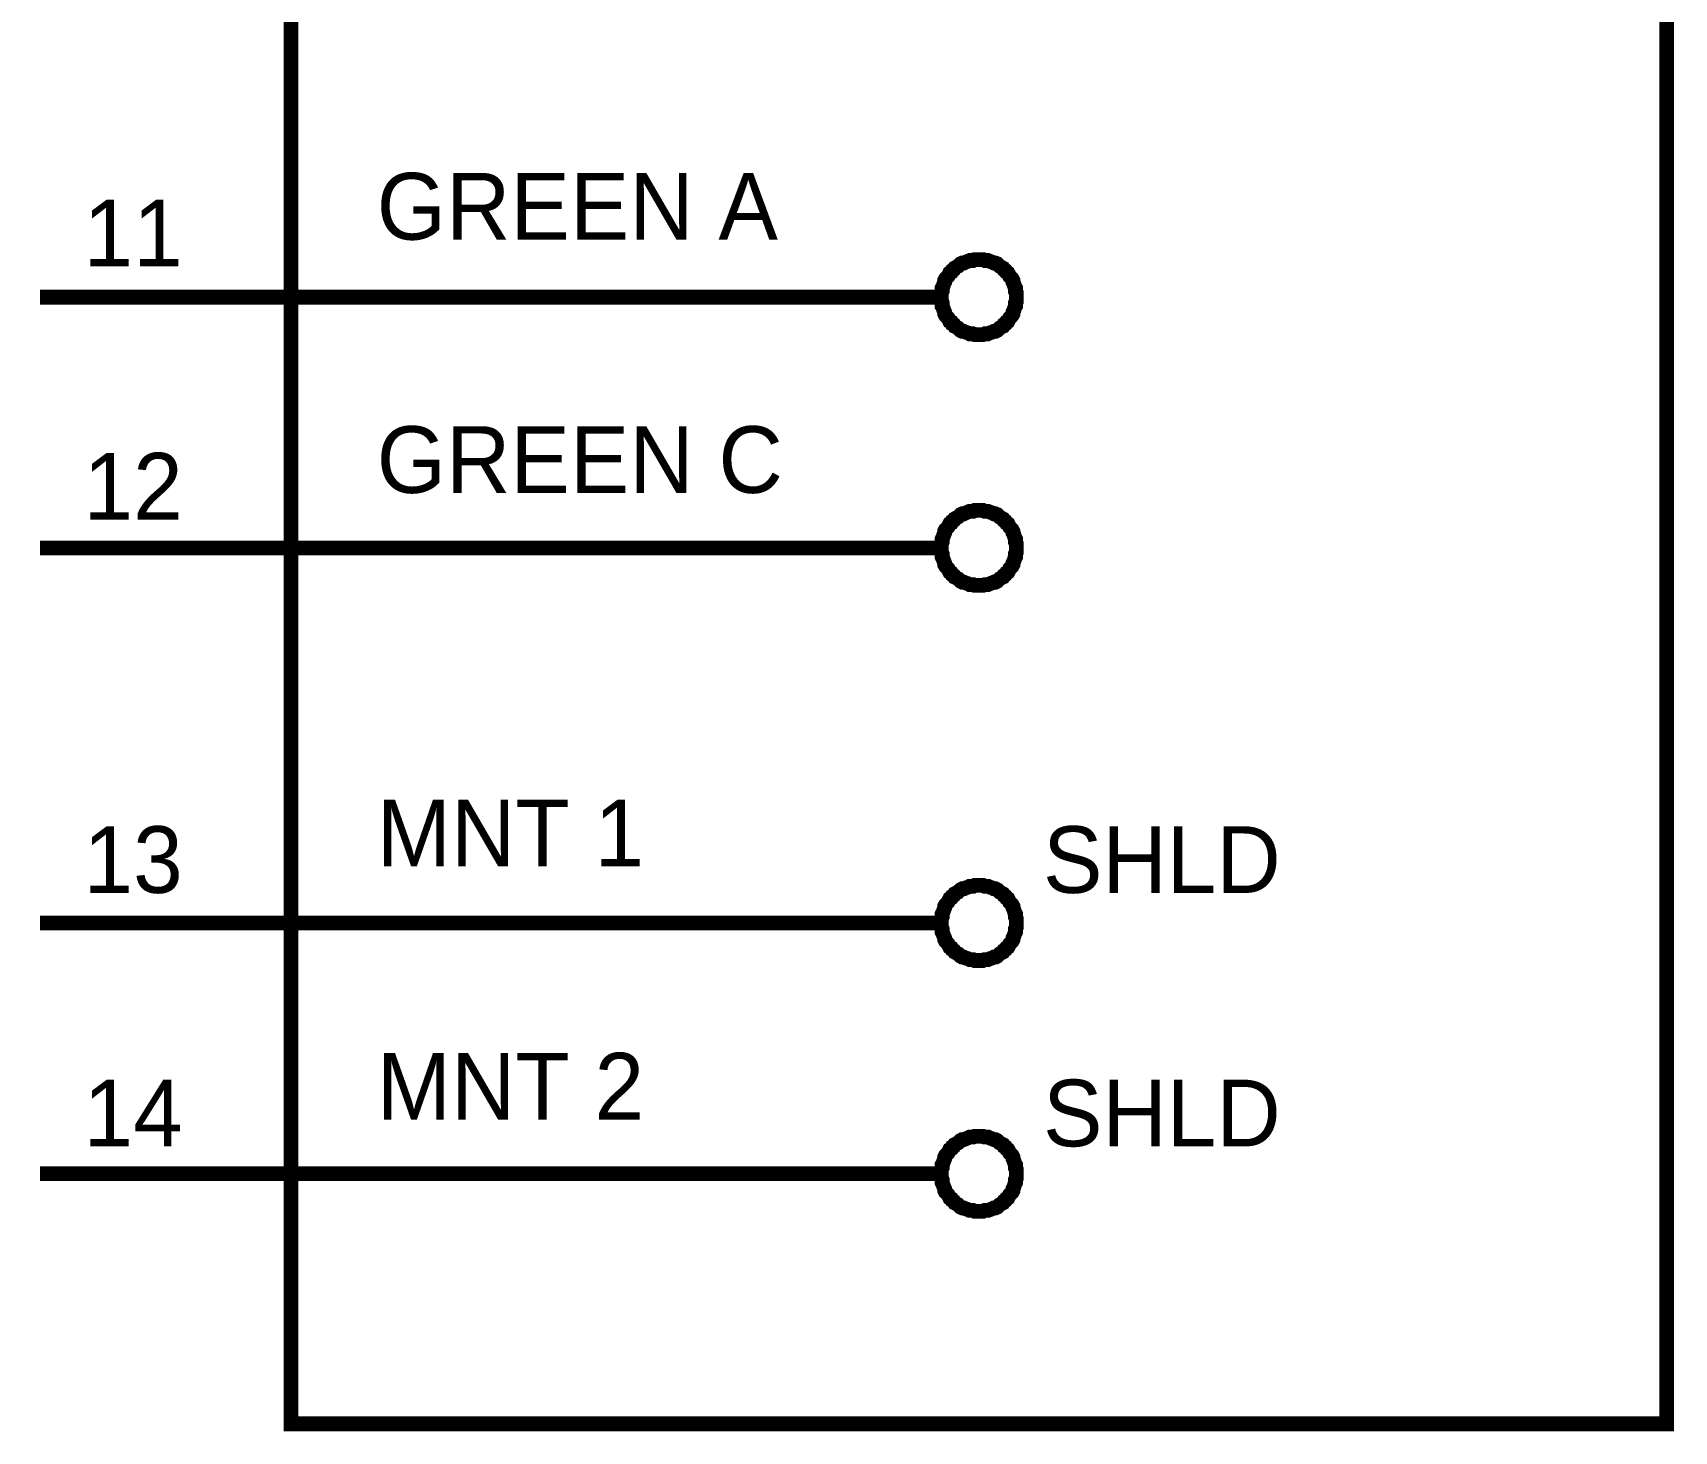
# Model space of a CAD drawing. Header units: inches. Extents: x 0 to 9.5, y -0.01 to 7.51.
# Drawn here: x 7.393 to 8.705, y 2.894 to 4.011 of the extents above; entities that cross this region are included whole.
import ezdxf

# ---------------------------------------------------------------- set-up
doc = ezdxf.new("R2010")
doc.units = ezdxf.units.IN
doc.header["$MEASUREMENT"] = 0
doc.layers.add('Sheet', color=255, linetype='Continuous')

msp = doc.modelspace()

# ---------------------------------------------------------------- linework, layer by layer
at = {"layer": 'Sheet'}
for points in [[(7.5996, 6.1996, 0.0118, 0.0118, 0), (8.6992, 6.1996, 0.0118, 0.0118, 0), (8.6992, 2.8997, 0.0118, 0.0118, 0), (7.5996, 2.8997, 0.0118, 0.0118, 0), (7.5996, 6.1996, 0.0118, 0.0118, 0)], [(7.5996, 6.1996, 0.0039, 0.0039, 0), (7.5996, 2.8997, 0.0039, 0.0039, 0), (8.6992, 2.8997, 0.0039, 0.0039, 0), (8.6992, 6.1996, 0.0039, 0.0039, 0), (7.5996, 6.1996, 0.0039, 0.0039, 0), (7.5996, 6.1996, 0.0039, 0.0039, 0)]]:
    msp.add_lwpolyline(points, format="xyseb", close=True, dxfattribs=at)
for points in [[(8.1195, 3.7999, 0.0118, 0.0118, 0), (8.1195, 3.8013, 0.0118, 0.0118, 0), (8.1195, 3.8033, 0.0118, 0.0118, 0), (8.1201, 3.8046, 0.0118, 0.0118, 0), (8.1201, 3.8059, 0.0118, 0.0118, 0), (8.1201, 3.8073, 0.0118, 0.0118, 0), (8.1208, 3.8086, 0.0118, 0.0118, 0), (8.1215, 3.8106, 0.0118, 0.0118, 0), (8.1221, 3.8119, 0.0118, 0.0118, 0), (8.1221, 3.8133, 0.0118, 0.0118, 0), (8.1228, 3.8146, 0.0118, 0.0118, 0), (8.1235, 3.8153, 0.0118, 0.0118, 0), (8.1248, 3.8166, 0.0118, 0.0118, 0), (8.1255, 3.8179, 0.0118, 0.0118, 0), (8.1261, 3.8192, 0.0118, 0.0118, 0), (8.1275, 3.8199, 0.0118, 0.0118, 0), (8.1281, 3.8212, 0.0118, 0.0118, 0), (8.1294, 3.8219, 0.0118, 0.0118, 0), (8.1301, 3.8232, 0.0118, 0.0118, 0), (8.1314, 3.8239, 0.0118, 0.0118, 0), (8.1328, 3.8246, 0.0118, 0.0118, 0), (8.1341, 3.8259, 0.0118, 0.0118, 0), (8.1348, 3.8266, 0.0118, 0.0118, 0), (8.1361, 3.8272, 0.0118, 0.0118, 0), (8.1374, 3.8272, 0.0118, 0.0118, 0), (8.1388, 3.8279, 0.0118, 0.0118, 0), (8.1408, 3.8286, 0.0118, 0.0118, 0), (8.1421, 3.8292, 0.0118, 0.0118, 0), (8.1434, 3.8292, 0.0118, 0.0118, 0), (8.1448, 3.8292, 0.0118, 0.0118, 0), (8.1461, 3.8299, 0.0118, 0.0118, 0), (8.1481, 3.8299, 0.0118, 0.0118, 0), (8.1494, 3.8299, 0.0118, 0.0118, 0)], [(8.1494, 3.8299, 0.0118, 0.0118, 0), (8.1494, 3.8299, 0.0118, 0.0118, 0)], [(8.1494, 3.8299, 0.0118, 0.0118, 0), (8.1507, 3.8299, 0.0118, 0.0118, 0), (8.1527, 3.8299, 0.0118, 0.0118, 0), (8.1541, 3.8292, 0.0118, 0.0118, 0), (8.1554, 3.8292, 0.0118, 0.0118, 0), (8.1567, 3.8292, 0.0118, 0.0118, 0), (8.1581, 3.8286, 0.0118, 0.0118, 0), (8.1601, 3.8279, 0.0118, 0.0118, 0), (8.1614, 3.8272, 0.0118, 0.0118, 0), (8.1627, 3.8272, 0.0118, 0.0118, 0), (8.1641, 3.8266, 0.0118, 0.0118, 0), (8.1647, 3.8259, 0.0118, 0.0118, 0), (8.1661, 3.8246, 0.0118, 0.0118, 0), (8.1674, 3.8239, 0.0118, 0.0118, 0), (8.1687, 3.8232, 0.0118, 0.0118, 0), (8.1694, 3.8219, 0.0118, 0.0118, 0), (8.1707, 3.8212, 0.0118, 0.0118, 0), (8.1714, 3.8199, 0.0118, 0.0118, 0), (8.1727, 3.8192, 0.0118, 0.0118, 0), (8.1734, 3.8179, 0.0118, 0.0118, 0), (8.174, 3.8166, 0.0118, 0.0118, 0), (8.1754, 3.8153, 0.0118, 0.0118, 0), (8.176, 3.8146, 0.0118, 0.0118, 0), (8.1767, 3.8133, 0.0118, 0.0118, 0), (8.1767, 3.8119, 0.0118, 0.0118, 0), (8.1774, 3.8106, 0.0118, 0.0118, 0), (8.178, 3.8086, 0.0118, 0.0118, 0), (8.1787, 3.8073, 0.0118, 0.0118, 0), (8.1787, 3.8059, 0.0118, 0.0118, 0), (8.1787, 3.8046, 0.0118, 0.0118, 0), (8.1794, 3.8033, 0.0118, 0.0118, 0), (8.1794, 3.8013, 0.0118, 0.0118, 0), (8.1794, 3.7999, 0.0118, 0.0118, 0)], [(7.5996, 3.7999, 0.0118, 0.0118, 0), (7.3992, 3.7999, 0.0118, 0.0118, 0)], [(8.1195, 3.7999, 0.0118, 0.0118, 0), (7.5996, 3.7999, 0.0118, 0.0118, 0)], [(8.1494, 3.77, 0.0118, 0.0118, 0), (8.1481, 3.77, 0.0118, 0.0118, 0), (8.1461, 3.77, 0.0118, 0.0118, 0), (8.1448, 3.7706, 0.0118, 0.0118, 0), (8.1434, 3.7706, 0.0118, 0.0118, 0), (8.1421, 3.7706, 0.0118, 0.0118, 0), (8.1408, 3.7713, 0.0118, 0.0118, 0), (8.1388, 3.772, 0.0118, 0.0118, 0), (8.1374, 3.7726, 0.0118, 0.0118, 0), (8.1361, 3.7726, 0.0118, 0.0118, 0), (8.1348, 3.7733, 0.0118, 0.0118, 0), (8.1341, 3.774, 0.0118, 0.0118, 0), (8.1328, 3.7753, 0.0118, 0.0118, 0), (8.1314, 3.776, 0.0118, 0.0118, 0), (8.1301, 3.7766, 0.0118, 0.0118, 0), (8.1294, 3.778, 0.0118, 0.0118, 0), (8.1281, 3.7786, 0.0118, 0.0118, 0), (8.1275, 3.78, 0.0118, 0.0118, 0), (8.1261, 3.7806, 0.0118, 0.0118, 0), (8.1255, 3.782, 0.0118, 0.0118, 0), (8.1248, 3.7833, 0.0118, 0.0118, 0), (8.1235, 3.7846, 0.0118, 0.0118, 0), (8.1228, 3.7853, 0.0118, 0.0118, 0), (8.1221, 3.7866, 0.0118, 0.0118, 0), (8.1221, 3.788, 0.0118, 0.0118, 0), (8.1215, 3.7893, 0.0118, 0.0118, 0), (8.1208, 3.7913, 0.0118, 0.0118, 0), (8.1201, 3.7926, 0.0118, 0.0118, 0), (8.1201, 3.7939, 0.0118, 0.0118, 0), (8.1201, 3.7953, 0.0118, 0.0118, 0), (8.1195, 3.7966, 0.0118, 0.0118, 0), (8.1195, 3.7986, 0.0118, 0.0118, 0), (8.1195, 3.7999, 0.0118, 0.0118, 0)], [(8.1195, 3.7999, 0.0118, 0.0118, 0), (8.1195, 3.7999, 0.0118, 0.0118, 0)], [(8.1794, 3.7999, 0.0118, 0.0118, 0), (8.1794, 3.7986, 0.0118, 0.0118, 0), (8.1794, 3.7966, 0.0118, 0.0118, 0), (8.1787, 3.7953, 0.0118, 0.0118, 0), (8.1787, 3.7939, 0.0118, 0.0118, 0), (8.1787, 3.7926, 0.0118, 0.0118, 0), (8.178, 3.7913, 0.0118, 0.0118, 0), (8.1774, 3.7893, 0.0118, 0.0118, 0), (8.1767, 3.788, 0.0118, 0.0118, 0), (8.1767, 3.7866, 0.0118, 0.0118, 0), (8.176, 3.7853, 0.0118, 0.0118, 0), (8.1754, 3.7846, 0.0118, 0.0118, 0), (8.174, 3.7833, 0.0118, 0.0118, 0), (8.1734, 3.782, 0.0118, 0.0118, 0), (8.1727, 3.7806, 0.0118, 0.0118, 0), (8.1714, 3.78, 0.0118, 0.0118, 0), (8.1707, 3.7786, 0.0118, 0.0118, 0), (8.1694, 3.778, 0.0118, 0.0118, 0), (8.1687, 3.7766, 0.0118, 0.0118, 0), (8.1674, 3.776, 0.0118, 0.0118, 0), (8.1661, 3.7753, 0.0118, 0.0118, 0), (8.1647, 3.774, 0.0118, 0.0118, 0), (8.1641, 3.7733, 0.0118, 0.0118, 0), (8.1627, 3.7726, 0.0118, 0.0118, 0), (8.1614, 3.7726, 0.0118, 0.0118, 0), (8.1601, 3.772, 0.0118, 0.0118, 0), (8.1581, 3.7713, 0.0118, 0.0118, 0), (8.1567, 3.7706, 0.0118, 0.0118, 0), (8.1554, 3.7706, 0.0118, 0.0118, 0), (8.1541, 3.7706, 0.0118, 0.0118, 0), (8.1527, 3.77, 0.0118, 0.0118, 0), (8.1507, 3.77, 0.0118, 0.0118, 0), (8.1494, 3.77, 0.0118, 0.0118, 0)], [(8.1794, 3.7999, 0.0118, 0.0118, 0), (8.1794, 3.7999, 0.0118, 0.0118, 0), (8.1794, 3.7999, 0.0118, 0.0118, 0), (8.1794, 3.7999, 0.0118, 0.0118, 0), (8.1794, 3.7999, 0.0118, 0.0118, 0), (8.1794, 3.7999, 0.0118, 0.0118, 0), (8.1794, 3.7999, 0.0118, 0.0118, 0), (8.1794, 3.7999, 0.0118, 0.0118, 0), (8.1794, 3.7999, 0.0118, 0.0118, 0), (8.1794, 3.7999, 0.0118, 0.0118, 0), (8.1794, 3.7999, 0.0118, 0.0118, 0), (8.1794, 3.7999, 0.0118, 0.0118, 0), (8.1794, 3.7999, 0.0118, 0.0118, 0), (8.1794, 3.7999, 0.0118, 0.0118, 0), (8.1794, 3.7999, 0.0118, 0.0118, 0), (8.1794, 3.7999, 0.0118, 0.0118, 0), (8.1794, 3.7999, 0.0118, 0.0118, 0), (8.1794, 3.7999, 0.0118, 0.0118, 0), (8.1794, 3.7999, 0.0118, 0.0118, 0), (8.1794, 3.7999, 0.0118, 0.0118, 0), (8.1794, 3.7999, 0.0118, 0.0118, 0), (8.1794, 3.7999, 0.0118, 0.0118, 0), (8.1794, 3.7999, 0.0118, 0.0118, 0), (8.1794, 3.7999, 0.0118, 0.0118, 0), (8.1794, 3.7999, 0.0118, 0.0118, 0), (8.1794, 3.7999, 0.0118, 0.0118, 0), (8.1794, 3.7999, 0.0118, 0.0118, 0), (8.1794, 3.7999, 0.0118, 0.0118, 0), (8.1794, 3.7999, 0.0118, 0.0118, 0), (8.1794, 3.7999, 0.0118, 0.0118, 0), (8.1794, 3.7999, 0.0118, 0.0118, 0), (8.1794, 3.7999, 0.0118, 0.0118, 0), (8.1794, 3.7999, 0.0118, 0.0118, 0)], [(8.1794, 3.7999, 0.0118, 0.0118, 0), (8.1794, 3.7999, 0.0118, 0.0118, 0)], [(8.1195, 3.5995, 0.0118, 0.0118, 0), (8.1195, 3.6009, 0.0118, 0.0118, 0), (8.1195, 3.6028, 0.0118, 0.0118, 0), (8.1201, 3.6042, 0.0118, 0.0118, 0), (8.1201, 3.6055, 0.0118, 0.0118, 0), (8.1201, 3.6068, 0.0118, 0.0118, 0), (8.1208, 3.6082, 0.0118, 0.0118, 0), (8.1215, 3.6102, 0.0118, 0.0118, 0), (8.1221, 3.6115, 0.0118, 0.0118, 0), (8.1221, 3.6128, 0.0118, 0.0118, 0), (8.1228, 3.6142, 0.0118, 0.0118, 0), (8.1235, 3.6148, 0.0118, 0.0118, 0), (8.1248, 3.6162, 0.0118, 0.0118, 0), (8.1255, 3.6175, 0.0118, 0.0118, 0), (8.1261, 3.6188, 0.0118, 0.0118, 0), (8.1275, 3.6195, 0.0118, 0.0118, 0), (8.1281, 3.6208, 0.0118, 0.0118, 0), (8.1294, 3.6215, 0.0118, 0.0118, 0), (8.1301, 3.6228, 0.0118, 0.0118, 0), (8.1314, 3.6235, 0.0118, 0.0118, 0), (8.1328, 3.6242, 0.0118, 0.0118, 0), (8.1341, 3.6255, 0.0118, 0.0118, 0), (8.1348, 3.6262, 0.0118, 0.0118, 0), (8.1361, 3.6268, 0.0118, 0.0118, 0), (8.1374, 3.6268, 0.0118, 0.0118, 0), (8.1388, 3.6275, 0.0118, 0.0118, 0), (8.1408, 3.6282, 0.0118, 0.0118, 0), (8.1421, 3.6288, 0.0118, 0.0118, 0), (8.1434, 3.6288, 0.0118, 0.0118, 0), (8.1448, 3.6288, 0.0118, 0.0118, 0), (8.1461, 3.6295, 0.0118, 0.0118, 0), (8.1481, 3.6295, 0.0118, 0.0118, 0), (8.1494, 3.6295, 0.0118, 0.0118, 0)], [(8.1494, 3.6295, 0.0118, 0.0118, 0), (8.1494, 3.6295, 0.0118, 0.0118, 0)], [(8.1494, 3.6295, 0.0118, 0.0118, 0), (8.1507, 3.6295, 0.0118, 0.0118, 0), (8.1527, 3.6295, 0.0118, 0.0118, 0), (8.1541, 3.6288, 0.0118, 0.0118, 0), (8.1554, 3.6288, 0.0118, 0.0118, 0), (8.1567, 3.6288, 0.0118, 0.0118, 0), (8.1581, 3.6282, 0.0118, 0.0118, 0), (8.1601, 3.6275, 0.0118, 0.0118, 0), (8.1614, 3.6268, 0.0118, 0.0118, 0), (8.1627, 3.6268, 0.0118, 0.0118, 0), (8.1641, 3.6262, 0.0118, 0.0118, 0), (8.1647, 3.6255, 0.0118, 0.0118, 0), (8.1661, 3.6242, 0.0118, 0.0118, 0), (8.1674, 3.6235, 0.0118, 0.0118, 0), (8.1687, 3.6228, 0.0118, 0.0118, 0), (8.1694, 3.6215, 0.0118, 0.0118, 0), (8.1707, 3.6208, 0.0118, 0.0118, 0), (8.1714, 3.6195, 0.0118, 0.0118, 0), (8.1727, 3.6188, 0.0118, 0.0118, 0), (8.1734, 3.6175, 0.0118, 0.0118, 0), (8.174, 3.6162, 0.0118, 0.0118, 0), (8.1754, 3.6148, 0.0118, 0.0118, 0), (8.176, 3.6142, 0.0118, 0.0118, 0), (8.1767, 3.6128, 0.0118, 0.0118, 0), (8.1767, 3.6115, 0.0118, 0.0118, 0), (8.1774, 3.6102, 0.0118, 0.0118, 0), (8.178, 3.6082, 0.0118, 0.0118, 0), (8.1787, 3.6068, 0.0118, 0.0118, 0), (8.1787, 3.6055, 0.0118, 0.0118, 0), (8.1787, 3.6042, 0.0118, 0.0118, 0), (8.1794, 3.6028, 0.0118, 0.0118, 0), (8.1794, 3.6009, 0.0118, 0.0118, 0), (8.1794, 3.5995, 0.0118, 0.0118, 0)], [(7.5996, 3.5995, 0.0118, 0.0118, 0), (7.3992, 3.5995, 0.0118, 0.0118, 0)], [(8.1195, 3.5995, 0.0118, 0.0118, 0), (7.5996, 3.5995, 0.0118, 0.0118, 0)], [(8.1494, 3.5696, 0.0118, 0.0118, 0), (8.1481, 3.5696, 0.0118, 0.0118, 0), (8.1461, 3.5696, 0.0118, 0.0118, 0), (8.1448, 3.5702, 0.0118, 0.0118, 0), (8.1434, 3.5702, 0.0118, 0.0118, 0), (8.1421, 3.5702, 0.0118, 0.0118, 0), (8.1408, 3.5709, 0.0118, 0.0118, 0), (8.1388, 3.5716, 0.0118, 0.0118, 0), (8.1374, 3.5722, 0.0118, 0.0118, 0), (8.1361, 3.5722, 0.0118, 0.0118, 0), (8.1348, 3.5729, 0.0118, 0.0118, 0), (8.1341, 3.5736, 0.0118, 0.0118, 0), (8.1328, 3.5749, 0.0118, 0.0118, 0), (8.1314, 3.5756, 0.0118, 0.0118, 0), (8.1301, 3.5762, 0.0118, 0.0118, 0), (8.1294, 3.5775, 0.0118, 0.0118, 0), (8.1281, 3.5782, 0.0118, 0.0118, 0), (8.1275, 3.5795, 0.0118, 0.0118, 0), (8.1261, 3.5802, 0.0118, 0.0118, 0), (8.1255, 3.5815, 0.0118, 0.0118, 0), (8.1248, 3.5829, 0.0118, 0.0118, 0), (8.1235, 3.5842, 0.0118, 0.0118, 0), (8.1228, 3.5849, 0.0118, 0.0118, 0), (8.1221, 3.5862, 0.0118, 0.0118, 0), (8.1221, 3.5875, 0.0118, 0.0118, 0), (8.1215, 3.5889, 0.0118, 0.0118, 0), (8.1208, 3.5909, 0.0118, 0.0118, 0), (8.1201, 3.5922, 0.0118, 0.0118, 0), (8.1201, 3.5935, 0.0118, 0.0118, 0), (8.1201, 3.5949, 0.0118, 0.0118, 0), (8.1195, 3.5962, 0.0118, 0.0118, 0), (8.1195, 3.5982, 0.0118, 0.0118, 0), (8.1195, 3.5995, 0.0118, 0.0118, 0)], [(8.1195, 3.5995, 0.0118, 0.0118, 0), (8.1195, 3.5995, 0.0118, 0.0118, 0)], [(8.1794, 3.5995, 0.0118, 0.0118, 0), (8.1794, 3.5982, 0.0118, 0.0118, 0), (8.1794, 3.5962, 0.0118, 0.0118, 0), (8.1787, 3.5949, 0.0118, 0.0118, 0), (8.1787, 3.5935, 0.0118, 0.0118, 0), (8.1787, 3.5922, 0.0118, 0.0118, 0), (8.178, 3.5909, 0.0118, 0.0118, 0), (8.1774, 3.5889, 0.0118, 0.0118, 0), (8.1767, 3.5875, 0.0118, 0.0118, 0), (8.1767, 3.5862, 0.0118, 0.0118, 0), (8.176, 3.5849, 0.0118, 0.0118, 0), (8.1754, 3.5842, 0.0118, 0.0118, 0), (8.174, 3.5829, 0.0118, 0.0118, 0), (8.1734, 3.5815, 0.0118, 0.0118, 0), (8.1727, 3.5802, 0.0118, 0.0118, 0), (8.1714, 3.5795, 0.0118, 0.0118, 0), (8.1707, 3.5782, 0.0118, 0.0118, 0), (8.1694, 3.5775, 0.0118, 0.0118, 0), (8.1687, 3.5762, 0.0118, 0.0118, 0), (8.1674, 3.5756, 0.0118, 0.0118, 0), (8.1661, 3.5749, 0.0118, 0.0118, 0), (8.1647, 3.5736, 0.0118, 0.0118, 0), (8.1641, 3.5729, 0.0118, 0.0118, 0), (8.1627, 3.5722, 0.0118, 0.0118, 0), (8.1614, 3.5722, 0.0118, 0.0118, 0), (8.1601, 3.5716, 0.0118, 0.0118, 0), (8.1581, 3.5709, 0.0118, 0.0118, 0), (8.1567, 3.5702, 0.0118, 0.0118, 0), (8.1554, 3.5702, 0.0118, 0.0118, 0), (8.1541, 3.5702, 0.0118, 0.0118, 0), (8.1527, 3.5696, 0.0118, 0.0118, 0), (8.1507, 3.5696, 0.0118, 0.0118, 0), (8.1494, 3.5696, 0.0118, 0.0118, 0)], [(8.1794, 3.5995, 0.0118, 0.0118, 0), (8.1794, 3.5995, 0.0118, 0.0118, 0), (8.1794, 3.5995, 0.0118, 0.0118, 0), (8.1794, 3.5995, 0.0118, 0.0118, 0), (8.1794, 3.5995, 0.0118, 0.0118, 0), (8.1794, 3.5995, 0.0118, 0.0118, 0), (8.1794, 3.5995, 0.0118, 0.0118, 0), (8.1794, 3.5995, 0.0118, 0.0118, 0), (8.1794, 3.5995, 0.0118, 0.0118, 0), (8.1794, 3.5995, 0.0118, 0.0118, 0), (8.1794, 3.5995, 0.0118, 0.0118, 0), (8.1794, 3.5995, 0.0118, 0.0118, 0), (8.1794, 3.5995, 0.0118, 0.0118, 0), (8.1794, 3.5995, 0.0118, 0.0118, 0), (8.1794, 3.5995, 0.0118, 0.0118, 0), (8.1794, 3.5995, 0.0118, 0.0118, 0), (8.1794, 3.5995, 0.0118, 0.0118, 0), (8.1794, 3.5995, 0.0118, 0.0118, 0), (8.1794, 3.5995, 0.0118, 0.0118, 0), (8.1794, 3.5995, 0.0118, 0.0118, 0), (8.1794, 3.5995, 0.0118, 0.0118, 0), (8.1794, 3.5995, 0.0118, 0.0118, 0), (8.1794, 3.5995, 0.0118, 0.0118, 0), (8.1794, 3.5995, 0.0118, 0.0118, 0), (8.1794, 3.5995, 0.0118, 0.0118, 0), (8.1794, 3.5995, 0.0118, 0.0118, 0), (8.1794, 3.5995, 0.0118, 0.0118, 0), (8.1794, 3.5995, 0.0118, 0.0118, 0), (8.1794, 3.5995, 0.0118, 0.0118, 0), (8.1794, 3.5995, 0.0118, 0.0118, 0), (8.1794, 3.5995, 0.0118, 0.0118, 0), (8.1794, 3.5995, 0.0118, 0.0118, 0), (8.1794, 3.5995, 0.0118, 0.0118, 0)], [(8.1794, 3.5995, 0.0118, 0.0118, 0), (8.1794, 3.5995, 0.0118, 0.0118, 0)], [(8.1195, 3.2999, 0.0118, 0.0118, 0), (8.1195, 3.3012, 0.0118, 0.0118, 0), (8.1195, 3.3032, 0.0118, 0.0118, 0), (8.1201, 3.3046, 0.0118, 0.0118, 0), (8.1201, 3.3059, 0.0118, 0.0118, 0), (8.1201, 3.3072, 0.0118, 0.0118, 0), (8.1208, 3.3085, 0.0118, 0.0118, 0), (8.1215, 3.3105, 0.0118, 0.0118, 0), (8.1221, 3.3119, 0.0118, 0.0118, 0), (8.1221, 3.3132, 0.0118, 0.0118, 0), (8.1228, 3.3145, 0.0118, 0.0118, 0), (8.1235, 3.3152, 0.0118, 0.0118, 0), (8.1248, 3.3165, 0.0118, 0.0118, 0), (8.1255, 3.3179, 0.0118, 0.0118, 0), (8.1261, 3.3192, 0.0118, 0.0118, 0), (8.1275, 3.3199, 0.0118, 0.0118, 0), (8.1281, 3.3212, 0.0118, 0.0118, 0), (8.1294, 3.3219, 0.0118, 0.0118, 0), (8.1301, 3.3232, 0.0118, 0.0118, 0), (8.1314, 3.3239, 0.0118, 0.0118, 0), (8.1328, 3.3245, 0.0118, 0.0118, 0), (8.1341, 3.3259, 0.0118, 0.0118, 0), (8.1348, 3.3265, 0.0118, 0.0118, 0), (8.1361, 3.3272, 0.0118, 0.0118, 0), (8.1374, 3.3272, 0.0118, 0.0118, 0), (8.1388, 3.3279, 0.0118, 0.0118, 0), (8.1408, 3.3285, 0.0118, 0.0118, 0), (8.1421, 3.3292, 0.0118, 0.0118, 0), (8.1434, 3.3292, 0.0118, 0.0118, 0), (8.1448, 3.3292, 0.0118, 0.0118, 0), (8.1461, 3.3299, 0.0118, 0.0118, 0), (8.1481, 3.3299, 0.0118, 0.0118, 0), (8.1494, 3.3299, 0.0118, 0.0118, 0)], [(8.1494, 3.3299, 0.0118, 0.0118, 0), (8.1494, 3.3299, 0.0118, 0.0118, 0)], [(8.1494, 3.3299, 0.0118, 0.0118, 0), (8.1507, 3.3299, 0.0118, 0.0118, 0), (8.1527, 3.3299, 0.0118, 0.0118, 0), (8.1541, 3.3292, 0.0118, 0.0118, 0), (8.1554, 3.3292, 0.0118, 0.0118, 0), (8.1567, 3.3292, 0.0118, 0.0118, 0), (8.1581, 3.3285, 0.0118, 0.0118, 0), (8.1601, 3.3279, 0.0118, 0.0118, 0), (8.1614, 3.3272, 0.0118, 0.0118, 0), (8.1627, 3.3272, 0.0118, 0.0118, 0), (8.1641, 3.3265, 0.0118, 0.0118, 0), (8.1647, 3.3259, 0.0118, 0.0118, 0), (8.1661, 3.3245, 0.0118, 0.0118, 0), (8.1674, 3.3239, 0.0118, 0.0118, 0), (8.1687, 3.3232, 0.0118, 0.0118, 0), (8.1694, 3.3219, 0.0118, 0.0118, 0), (8.1707, 3.3212, 0.0118, 0.0118, 0), (8.1714, 3.3199, 0.0118, 0.0118, 0), (8.1727, 3.3192, 0.0118, 0.0118, 0), (8.1734, 3.3179, 0.0118, 0.0118, 0), (8.174, 3.3165, 0.0118, 0.0118, 0), (8.1754, 3.3152, 0.0118, 0.0118, 0), (8.176, 3.3145, 0.0118, 0.0118, 0), (8.1767, 3.3132, 0.0118, 0.0118, 0), (8.1767, 3.3119, 0.0118, 0.0118, 0), (8.1774, 3.3105, 0.0118, 0.0118, 0), (8.178, 3.3085, 0.0118, 0.0118, 0), (8.1787, 3.3072, 0.0118, 0.0118, 0), (8.1787, 3.3059, 0.0118, 0.0118, 0), (8.1787, 3.3046, 0.0118, 0.0118, 0), (8.1794, 3.3032, 0.0118, 0.0118, 0), (8.1794, 3.3012, 0.0118, 0.0118, 0), (8.1794, 3.2999, 0.0118, 0.0118, 0)], [(7.5996, 3.2999, 0.0118, 0.0118, 0), (7.3992, 3.2999, 0.0118, 0.0118, 0)], [(8.1195, 3.2999, 0.0118, 0.0118, 0), (7.5996, 3.2999, 0.0118, 0.0118, 0)], [(8.1494, 3.2699, 0.0118, 0.0118, 0), (8.1481, 3.2699, 0.0118, 0.0118, 0), (8.1461, 3.2699, 0.0118, 0.0118, 0), (8.1448, 3.2706, 0.0118, 0.0118, 0), (8.1434, 3.2706, 0.0118, 0.0118, 0), (8.1421, 3.2706, 0.0118, 0.0118, 0), (8.1408, 3.2713, 0.0118, 0.0118, 0), (8.1388, 3.2719, 0.0118, 0.0118, 0), (8.1374, 3.2726, 0.0118, 0.0118, 0), (8.1361, 3.2726, 0.0118, 0.0118, 0), (8.1348, 3.2733, 0.0118, 0.0118, 0), (8.1341, 3.2739, 0.0118, 0.0118, 0), (8.1328, 3.2753, 0.0118, 0.0118, 0), (8.1314, 3.2759, 0.0118, 0.0118, 0), (8.1301, 3.2766, 0.0118, 0.0118, 0), (8.1294, 3.2779, 0.0118, 0.0118, 0), (8.1281, 3.2786, 0.0118, 0.0118, 0), (8.1275, 3.2799, 0.0118, 0.0118, 0), (8.1261, 3.2806, 0.0118, 0.0118, 0), (8.1255, 3.2819, 0.0118, 0.0118, 0), (8.1248, 3.2832, 0.0118, 0.0118, 0), (8.1235, 3.2846, 0.0118, 0.0118, 0), (8.1228, 3.2852, 0.0118, 0.0118, 0), (8.1221, 3.2866, 0.0118, 0.0118, 0), (8.1221, 3.2879, 0.0118, 0.0118, 0), (8.1215, 3.2892, 0.0118, 0.0118, 0), (8.1208, 3.2912, 0.0118, 0.0118, 0), (8.1201, 3.2926, 0.0118, 0.0118, 0), (8.1201, 3.2939, 0.0118, 0.0118, 0), (8.1201, 3.2952, 0.0118, 0.0118, 0), (8.1195, 3.2966, 0.0118, 0.0118, 0), (8.1195, 3.2986, 0.0118, 0.0118, 0), (8.1195, 3.2999, 0.0118, 0.0118, 0)], [(8.1195, 3.2999, 0.0118, 0.0118, 0), (8.1195, 3.2999, 0.0118, 0.0118, 0)], [(8.1794, 3.2999, 0.0118, 0.0118, 0), (8.1794, 3.2986, 0.0118, 0.0118, 0), (8.1794, 3.2966, 0.0118, 0.0118, 0), (8.1787, 3.2952, 0.0118, 0.0118, 0), (8.1787, 3.2939, 0.0118, 0.0118, 0), (8.1787, 3.2926, 0.0118, 0.0118, 0), (8.178, 3.2912, 0.0118, 0.0118, 0), (8.1774, 3.2892, 0.0118, 0.0118, 0), (8.1767, 3.2879, 0.0118, 0.0118, 0), (8.1767, 3.2866, 0.0118, 0.0118, 0), (8.176, 3.2852, 0.0118, 0.0118, 0), (8.1754, 3.2846, 0.0118, 0.0118, 0), (8.174, 3.2832, 0.0118, 0.0118, 0), (8.1734, 3.2819, 0.0118, 0.0118, 0), (8.1727, 3.2806, 0.0118, 0.0118, 0), (8.1714, 3.2799, 0.0118, 0.0118, 0), (8.1707, 3.2786, 0.0118, 0.0118, 0), (8.1694, 3.2779, 0.0118, 0.0118, 0), (8.1687, 3.2766, 0.0118, 0.0118, 0), (8.1674, 3.2759, 0.0118, 0.0118, 0), (8.1661, 3.2753, 0.0118, 0.0118, 0), (8.1647, 3.2739, 0.0118, 0.0118, 0), (8.1641, 3.2733, 0.0118, 0.0118, 0), (8.1627, 3.2726, 0.0118, 0.0118, 0), (8.1614, 3.2726, 0.0118, 0.0118, 0), (8.1601, 3.2719, 0.0118, 0.0118, 0), (8.1581, 3.2713, 0.0118, 0.0118, 0), (8.1567, 3.2706, 0.0118, 0.0118, 0), (8.1554, 3.2706, 0.0118, 0.0118, 0), (8.1541, 3.2706, 0.0118, 0.0118, 0), (8.1527, 3.2699, 0.0118, 0.0118, 0), (8.1507, 3.2699, 0.0118, 0.0118, 0), (8.1494, 3.2699, 0.0118, 0.0118, 0)], [(8.1794, 3.2999, 0.0118, 0.0118, 0), (8.1794, 3.2999, 0.0118, 0.0118, 0), (8.1794, 3.2999, 0.0118, 0.0118, 0), (8.1794, 3.2999, 0.0118, 0.0118, 0), (8.1794, 3.2999, 0.0118, 0.0118, 0), (8.1794, 3.2999, 0.0118, 0.0118, 0), (8.1794, 3.2999, 0.0118, 0.0118, 0), (8.1794, 3.2999, 0.0118, 0.0118, 0), (8.1794, 3.2999, 0.0118, 0.0118, 0), (8.1794, 3.2999, 0.0118, 0.0118, 0), (8.1794, 3.2999, 0.0118, 0.0118, 0), (8.1794, 3.2999, 0.0118, 0.0118, 0), (8.1794, 3.2999, 0.0118, 0.0118, 0), (8.1794, 3.2999, 0.0118, 0.0118, 0), (8.1794, 3.2999, 0.0118, 0.0118, 0), (8.1794, 3.2999, 0.0118, 0.0118, 0), (8.1794, 3.2999, 0.0118, 0.0118, 0), (8.1794, 3.2999, 0.0118, 0.0118, 0), (8.1794, 3.2999, 0.0118, 0.0118, 0), (8.1794, 3.2999, 0.0118, 0.0118, 0), (8.1794, 3.2999, 0.0118, 0.0118, 0), (8.1794, 3.2999, 0.0118, 0.0118, 0), (8.1794, 3.2999, 0.0118, 0.0118, 0), (8.1794, 3.2999, 0.0118, 0.0118, 0), (8.1794, 3.2999, 0.0118, 0.0118, 0), (8.1794, 3.2999, 0.0118, 0.0118, 0), (8.1794, 3.2999, 0.0118, 0.0118, 0), (8.1794, 3.2999, 0.0118, 0.0118, 0), (8.1794, 3.2999, 0.0118, 0.0118, 0), (8.1794, 3.2999, 0.0118, 0.0118, 0), (8.1794, 3.2999, 0.0118, 0.0118, 0), (8.1794, 3.2999, 0.0118, 0.0118, 0), (8.1794, 3.2999, 0.0118, 0.0118, 0)], [(8.1794, 3.2999, 0.0118, 0.0118, 0), (8.1794, 3.2999, 0.0118, 0.0118, 0)], [(8.1195, 3.0995, 0.0118, 0.0118, 0), (8.1195, 3.1008, 0.0118, 0.0118, 0), (8.1195, 3.1028, 0.0118, 0.0118, 0), (8.1201, 3.1041, 0.0118, 0.0118, 0), (8.1201, 3.1055, 0.0118, 0.0118, 0), (8.1201, 3.1068, 0.0118, 0.0118, 0), (8.1208, 3.1081, 0.0118, 0.0118, 0), (8.1215, 3.1101, 0.0118, 0.0118, 0), (8.1221, 3.1115, 0.0118, 0.0118, 0), (8.1221, 3.1128, 0.0118, 0.0118, 0), (8.1228, 3.1141, 0.0118, 0.0118, 0), (8.1235, 3.1148, 0.0118, 0.0118, 0), (8.1248, 3.1161, 0.0118, 0.0118, 0), (8.1255, 3.1175, 0.0118, 0.0118, 0), (8.1261, 3.1188, 0.0118, 0.0118, 0), (8.1275, 3.1195, 0.0118, 0.0118, 0), (8.1281, 3.1208, 0.0118, 0.0118, 0), (8.1294, 3.1214, 0.0118, 0.0118, 0), (8.1301, 3.1228, 0.0118, 0.0118, 0), (8.1314, 3.1234, 0.0118, 0.0118, 0), (8.1328, 3.1241, 0.0118, 0.0118, 0), (8.1341, 3.1254, 0.0118, 0.0118, 0), (8.1348, 3.1261, 0.0118, 0.0118, 0), (8.1361, 3.1268, 0.0118, 0.0118, 0), (8.1374, 3.1268, 0.0118, 0.0118, 0), (8.1388, 3.1274, 0.0118, 0.0118, 0), (8.1408, 3.1281, 0.0118, 0.0118, 0), (8.1421, 3.1288, 0.0118, 0.0118, 0), (8.1434, 3.1288, 0.0118, 0.0118, 0), (8.1448, 3.1288, 0.0118, 0.0118, 0), (8.1461, 3.1294, 0.0118, 0.0118, 0), (8.1481, 3.1294, 0.0118, 0.0118, 0), (8.1494, 3.1294, 0.0118, 0.0118, 0)], [(8.1494, 3.1294, 0.0118, 0.0118, 0), (8.1494, 3.1294, 0.0118, 0.0118, 0)], [(8.1494, 3.1294, 0.0118, 0.0118, 0), (8.1507, 3.1294, 0.0118, 0.0118, 0), (8.1527, 3.1294, 0.0118, 0.0118, 0), (8.1541, 3.1288, 0.0118, 0.0118, 0), (8.1554, 3.1288, 0.0118, 0.0118, 0), (8.1567, 3.1288, 0.0118, 0.0118, 0), (8.1581, 3.1281, 0.0118, 0.0118, 0), (8.1601, 3.1274, 0.0118, 0.0118, 0), (8.1614, 3.1268, 0.0118, 0.0118, 0), (8.1627, 3.1268, 0.0118, 0.0118, 0), (8.1641, 3.1261, 0.0118, 0.0118, 0), (8.1647, 3.1254, 0.0118, 0.0118, 0), (8.1661, 3.1241, 0.0118, 0.0118, 0), (8.1674, 3.1234, 0.0118, 0.0118, 0), (8.1687, 3.1228, 0.0118, 0.0118, 0), (8.1694, 3.1214, 0.0118, 0.0118, 0), (8.1707, 3.1208, 0.0118, 0.0118, 0), (8.1714, 3.1195, 0.0118, 0.0118, 0), (8.1727, 3.1188, 0.0118, 0.0118, 0), (8.1734, 3.1175, 0.0118, 0.0118, 0), (8.174, 3.1161, 0.0118, 0.0118, 0), (8.1754, 3.1148, 0.0118, 0.0118, 0), (8.176, 3.1141, 0.0118, 0.0118, 0), (8.1767, 3.1128, 0.0118, 0.0118, 0), (8.1767, 3.1115, 0.0118, 0.0118, 0), (8.1774, 3.1101, 0.0118, 0.0118, 0), (8.178, 3.1081, 0.0118, 0.0118, 0), (8.1787, 3.1068, 0.0118, 0.0118, 0), (8.1787, 3.1055, 0.0118, 0.0118, 0), (8.1787, 3.1041, 0.0118, 0.0118, 0), (8.1794, 3.1028, 0.0118, 0.0118, 0), (8.1794, 3.1008, 0.0118, 0.0118, 0), (8.1794, 3.0995, 0.0118, 0.0118, 0)], [(7.5996, 3.0995, 0.0118, 0.0118, 0), (7.3992, 3.0995, 0.0118, 0.0118, 0)], [(8.1195, 3.0995, 0.0118, 0.0118, 0), (7.5996, 3.0995, 0.0118, 0.0118, 0)], [(8.1494, 3.0695, 0.0118, 0.0118, 0), (8.1481, 3.0695, 0.0118, 0.0118, 0), (8.1461, 3.0695, 0.0118, 0.0118, 0), (8.1448, 3.0702, 0.0118, 0.0118, 0), (8.1434, 3.0702, 0.0118, 0.0118, 0), (8.1421, 3.0702, 0.0118, 0.0118, 0), (8.1408, 3.0708, 0.0118, 0.0118, 0), (8.1388, 3.0715, 0.0118, 0.0118, 0), (8.1374, 3.0722, 0.0118, 0.0118, 0), (8.1361, 3.0722, 0.0118, 0.0118, 0), (8.1348, 3.0728, 0.0118, 0.0118, 0), (8.1341, 3.0735, 0.0118, 0.0118, 0), (8.1328, 3.0748, 0.0118, 0.0118, 0), (8.1314, 3.0755, 0.0118, 0.0118, 0), (8.1301, 3.0762, 0.0118, 0.0118, 0), (8.1294, 3.0775, 0.0118, 0.0118, 0), (8.1281, 3.0782, 0.0118, 0.0118, 0), (8.1275, 3.0795, 0.0118, 0.0118, 0), (8.1261, 3.0802, 0.0118, 0.0118, 0), (8.1255, 3.0815, 0.0118, 0.0118, 0), (8.1248, 3.0828, 0.0118, 0.0118, 0), (8.1235, 3.0842, 0.0118, 0.0118, 0), (8.1228, 3.0848, 0.0118, 0.0118, 0), (8.1221, 3.0862, 0.0118, 0.0118, 0), (8.1221, 3.0875, 0.0118, 0.0118, 0), (8.1215, 3.0888, 0.0118, 0.0118, 0), (8.1208, 3.0908, 0.0118, 0.0118, 0), (8.1201, 3.0922, 0.0118, 0.0118, 0), (8.1201, 3.0935, 0.0118, 0.0118, 0), (8.1201, 3.0948, 0.0118, 0.0118, 0), (8.1195, 3.0961, 0.0118, 0.0118, 0), (8.1195, 3.0981, 0.0118, 0.0118, 0), (8.1195, 3.0995, 0.0118, 0.0118, 0)], [(8.1195, 3.0995, 0.0118, 0.0118, 0), (8.1195, 3.0995, 0.0118, 0.0118, 0)], [(8.1794, 3.0995, 0.0118, 0.0118, 0), (8.1794, 3.0981, 0.0118, 0.0118, 0), (8.1794, 3.0961, 0.0118, 0.0118, 0), (8.1787, 3.0948, 0.0118, 0.0118, 0), (8.1787, 3.0935, 0.0118, 0.0118, 0), (8.1787, 3.0922, 0.0118, 0.0118, 0), (8.178, 3.0908, 0.0118, 0.0118, 0), (8.1774, 3.0888, 0.0118, 0.0118, 0), (8.1767, 3.0875, 0.0118, 0.0118, 0), (8.1767, 3.0862, 0.0118, 0.0118, 0), (8.176, 3.0848, 0.0118, 0.0118, 0), (8.1754, 3.0842, 0.0118, 0.0118, 0), (8.174, 3.0828, 0.0118, 0.0118, 0), (8.1734, 3.0815, 0.0118, 0.0118, 0), (8.1727, 3.0802, 0.0118, 0.0118, 0), (8.1714, 3.0795, 0.0118, 0.0118, 0), (8.1707, 3.0782, 0.0118, 0.0118, 0), (8.1694, 3.0775, 0.0118, 0.0118, 0), (8.1687, 3.0762, 0.0118, 0.0118, 0), (8.1674, 3.0755, 0.0118, 0.0118, 0), (8.1661, 3.0748, 0.0118, 0.0118, 0), (8.1647, 3.0735, 0.0118, 0.0118, 0), (8.1641, 3.0728, 0.0118, 0.0118, 0), (8.1627, 3.0722, 0.0118, 0.0118, 0), (8.1614, 3.0722, 0.0118, 0.0118, 0), (8.1601, 3.0715, 0.0118, 0.0118, 0), (8.1581, 3.0708, 0.0118, 0.0118, 0), (8.1567, 3.0702, 0.0118, 0.0118, 0), (8.1554, 3.0702, 0.0118, 0.0118, 0), (8.1541, 3.0702, 0.0118, 0.0118, 0), (8.1527, 3.0695, 0.0118, 0.0118, 0), (8.1507, 3.0695, 0.0118, 0.0118, 0), (8.1494, 3.0695, 0.0118, 0.0118, 0)], [(8.1794, 3.0995, 0.0118, 0.0118, 0), (8.1794, 3.0995, 0.0118, 0.0118, 0), (8.1794, 3.0995, 0.0118, 0.0118, 0), (8.1794, 3.0995, 0.0118, 0.0118, 0), (8.1794, 3.0995, 0.0118, 0.0118, 0), (8.1794, 3.0995, 0.0118, 0.0118, 0), (8.1794, 3.0995, 0.0118, 0.0118, 0), (8.1794, 3.0995, 0.0118, 0.0118, 0), (8.1794, 3.0995, 0.0118, 0.0118, 0), (8.1794, 3.0995, 0.0118, 0.0118, 0), (8.1794, 3.0995, 0.0118, 0.0118, 0), (8.1794, 3.0995, 0.0118, 0.0118, 0), (8.1794, 3.0995, 0.0118, 0.0118, 0), (8.1794, 3.0995, 0.0118, 0.0118, 0), (8.1794, 3.0995, 0.0118, 0.0118, 0), (8.1794, 3.0995, 0.0118, 0.0118, 0), (8.1794, 3.0995, 0.0118, 0.0118, 0), (8.1794, 3.0995, 0.0118, 0.0118, 0), (8.1794, 3.0995, 0.0118, 0.0118, 0), (8.1794, 3.0995, 0.0118, 0.0118, 0), (8.1794, 3.0995, 0.0118, 0.0118, 0), (8.1794, 3.0995, 0.0118, 0.0118, 0), (8.1794, 3.0995, 0.0118, 0.0118, 0), (8.1794, 3.0995, 0.0118, 0.0118, 0), (8.1794, 3.0995, 0.0118, 0.0118, 0), (8.1794, 3.0995, 0.0118, 0.0118, 0), (8.1794, 3.0995, 0.0118, 0.0118, 0), (8.1794, 3.0995, 0.0118, 0.0118, 0), (8.1794, 3.0995, 0.0118, 0.0118, 0), (8.1794, 3.0995, 0.0118, 0.0118, 0), (8.1794, 3.0995, 0.0118, 0.0118, 0), (8.1794, 3.0995, 0.0118, 0.0118, 0), (8.1794, 3.0995, 0.0118, 0.0118, 0)], [(8.1794, 3.0995, 0.0118, 0.0118, 0), (8.1794, 3.0995, 0.0118, 0.0118, 0)]]:
    msp.add_lwpolyline(points, format="xyseb", dxfattribs=at)

# ---------------------------------------------------------------- texts
for s, p in [('GREEN A', (7.6682, 3.8459)), ('11', (7.4339, 3.8246)), ('GREEN C', (7.6682, 3.6435)), ('12', (7.4339, 3.6222)), ('MNT 1', (7.6682, 3.3452)), ('13', (7.4339, 3.3239)), ('SHLD', (8.2007, 3.3239)), ('MNT 2', (7.6682, 3.1428)), ('14', (7.4339, 3.1214)), ('SHLD', (8.2007, 3.1214))]:
    msp.add_text(s, height=0.05327, dxfattribs=at).set_placement(p)

doc.saveas('drawing.dxf')
